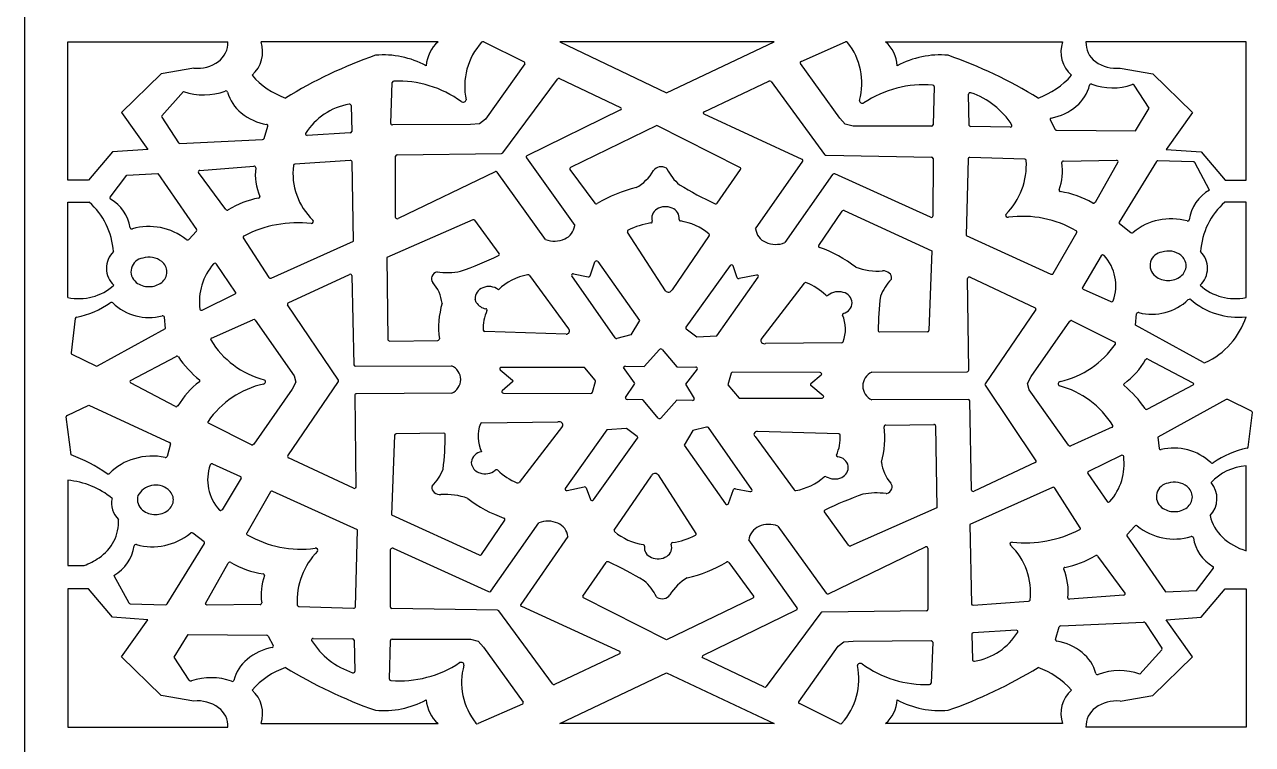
# Model space of a CAD drawing. Extents: x 0 to 1000, y 0 to 1000.
# Drawn here: x 0 to 286.7, y 509.8 to 677.8 of the extents above; entities that cross this region are included whole.
import ezdxf

# ---------------------------------------------------------------- set-up
doc = ezdxf.new("R2010")
doc.units = 0
doc.layers.add('WHITE', color=7, linetype='CONTINUOUS')

msp = doc.modelspace()

# ---------------------------------------------------------------- linework, layer by layer
at = {"layer": 'WHITE', "linetype": 'Continuous'}
for p, q in [((0, 1000), (0, 0)), ((10.1211, 641.424), (10.1211, 673.7211)), ((10.1211, 673.7211), (47.4949, 673.7211)), ((96.5472, 673.7211), (55.2218, 673.7211)), ((107.2497, 673.7211), (116.6621, 669.0519)), ((175.0745, 673.7211), (124.9941, 673.7211)), ((124.9941, 673.7211), (149.9393, 661.843)), ((149.9393, 661.843), (175.0745, 673.7211)), ((181.344, 669.1595), (191.6893, 673.7083)), ((201.0564, 673.7211), (242.382, 673.7211)), ((285.2334, 673.7211), (247.8596, 673.7211)), ((285.2334, 641.424), (285.2334, 673.7211)), ((116.7963, 668.6234), (107.6321, 655.6833)), ((190.3924, 655.9114), (181.1936, 668.7212)), ((31.8933, 666.2972), (22.6208, 657.2852)), ((39.5469, 667.619), (31.8933, 666.2972)), ((255.8076, 667.619), (263.4612, 666.2972)), ((263.4612, 666.2972), (272.7339, 657.2852)), ((85.5245, 654.6786), (85.8719, 664.2671)), ((111.6641, 647.8407), (124.4144, 665.0549)), ((124.9411, 665.1644), (139.1691, 658.3895)), ((158.663896, 657.400365), (173.8156, 664.5608)), ((174.3421, 664.4495), (186.8359, 647.4132)), ((212.4069, 663.3207), (212.1601, 654.3313)), ((262.6326, 658.239), (259.1261, 663.6025)), ((37.1418, 662.1487), (32.0503, 656.4776)), ((220.6124, 654.2517), (220.435, 661.5419)), ((22.6208, 657.2852), (28.8025, 648.6336)), ((76.2494, 658.8615), (76.411, 652.8206)), ((139.1734, 657.8453), (117.3138, 647.1295)), ((158.6665, 656.8507), (158.4693, 657.1242)), ((181.5592, 646.3158), (158.6665, 656.8507)), ((259.4008, 652.9455), (262.6326, 658.239)), ((272.7339, 657.2852), (266.5521, 648.6336)), ((32.0211, 656.1418), (35.9186, 650.1854)), ((55.9548, 651.1672), (56.8223, 654.0735)), ((104.1021, 654.4518), (85.9142, 654.3531)), ((106.2417, 654.6377), (104.1021, 654.4518)), ((107.6321, 655.6833), (106.2417, 654.6377)), ((147.6773, 654.1848), (127.4883, 644.405)), ((167.0656, 644.3923), (147.6773, 654.1848)), ((191.6594, 654.4916), (190.3924, 655.9114)), ((193.4637, 654.0313), (191.6594, 654.4916)), ((211.7726, 654.0222), (193.4637, 654.0313)), ((230.1929, 653.8474), (220.9946, 653.942)), ((239.5011, 655.529), (240.6875, 653.2851)), ((36.2826, 650.0187), (55.6008, 650.9264)), ((76.0518, 652.4982), (66.0236, 651.901)), ((241.0394, 653.0943), (259.4008, 652.9455)), ((20.5601, 648.0327), (14.9672, 641.424)), ((28.8025, 648.6336), (20.5601, 648.0327)), ((266.5521, 648.6336), (274.7944, 648.0327)), ((274.7944, 648.0327), (280.3875, 641.424)), ((76.0648, 646.042), (63.1329, 645.1694)), ((76.822, 627.2541), (76.484, 645.7316)), ((86.6583, 632.7626), (86.6387, 647.0566)), ((87.0199, 647.373), (111.3389, 647.6882)), ((117.1781, 646.6996), (128.4628, 630.8378)), ((170.7084, 630.0685), (181.7058, 645.8843)), ((187.1604, 647.2595), (211.7963, 646.8516)), ((212.1757, 646.5342), (212.1029, 633.0872)), ((220.3389, 646.4632), (219.8746, 628.519)), ((220.4609, 646.687), (220.3389, 646.4632)), ((233.557, 646.3498), (220.7419, 646.7725)), ((242.5901, 645.9113), (254.9495, 646.1006)), ((255.3089, 645.6526), (250.0211, 636.2452)), ((264.2929, 645.7987), (255.5967, 631.6864)), ((272.9189, 645.75), (264.6519, 645.9726)), ((276.7309, 639.1262), (273.2607, 645.5614)), ((19.9798, 637.4638), (23.9162, 642.6248)), ((23.9162, 642.6248), (31.1472, 642.9865)), ((31.1472, 642.9865), (40.1703, 629.9303)), ((47.0144, 634.6182), (40.634, 643.2619)), ((40.9295, 643.7399), (53.5527, 644.7049)), ((109.8644, 643.4088), (87.2429, 632.4907)), ((121.6743, 627.6136), (110.3956, 643.2967)), ((127.3105, 644.2103), (127.3539, 643.9701)), ((127.3539, 643.9701), (133.1455, 636.1027)), ((161.7737, 636.0872), (167.1996, 643.9683)), ((188.7069, 642.7903), (177.523, 626.8811)), ((211.5277, 632.8122), (189.2307, 642.9094)), ((14.9672, 641.424), (10.1211, 641.424)), ((280.3875, 641.424), (285.2334, 641.424)), ((10.1211, 614.067), (10.1211, 636.3572)), ((10.1211, 636.3572), (15.079, 636.3572)), ((185.4494, 626.2028), (190.8994, 634.2312)), ((191.4278, 634.3536), (211.8967, 624.9696)), ((250.0211, 636.2452), (249.769, 636.0715)), ((285.2334, 636.3572), (280.2757, 636.3572)), ((285.2334, 614.067), (285.2334, 636.3572)), ((104.6583, 632.1999), (84.5763, 623.3882)), ((110.8222, 624.3058), (105.1749, 632.0827)), ((255.6751, 631.3158), (258.3242, 629.2495)), ((40.1436, 629.5861), (38.3564, 627.6253)), ((51.066, 628.0123), (57.0251, 618.7404)), ((149.6464, 615.6417), (140.8012, 629.3517)), ((159.8812, 628.5389), (151.2138, 615.8733)), ((219.8746, 628.519), (239.6445, 619.5192)), ((240.1833, 619.6604), (245.7238, 629.2397)), ((57.5545, 618.6103), (76.822, 627.2541)), ((84.5763, 623.3882), (84.8562, 604.2246)), ((132.0567, 619.1186), (133.1754, 622.3727)), ((133.390022, 622.575706), (133.5, 622.6008)), ((133.8837, 622.4452), (143.585, 608.7297)), ((211.8967, 624.9696), (211.2029, 606.3653)), ((251.4191, 623.8302), (247.0385, 616.4415)), ((251.7357, 624.0076), (251.4191, 623.8302)), ((49.2935, 615.3345), (44.7945, 621.8851)), ((61.561, 612.8033), (75.8619, 619.4753)), ((128.1981, 619.5827), (131.5907, 618.8972)), ((164.7449, 621.5124), (154.449, 607.123)), ((166.4203, 618.6993), (165.4514, 621.4406)), ((57.2562, 618.5847), (57.5545, 618.6103)), ((76.4413, 619.2061), (76.8786, 598.3931)), ((117.8832, 619.1936), (126.9849, 606.7329)), ((137.8848, 604.6451), (127.7686, 619.1191)), ((161.6319, 605.1355), (171.3308, 618.852)), ((170.8994, 619.3165), (166.8883, 618.4805)), ((171.3039, 619.2011), (171.222289, 619.266283)), ((171.9949, 604.3058), (182.1158, 617.4144)), ((220.4902, 597.08), (220.2193, 618.533)), ((220.7998, 618.8102), (235.9726, 611.6771)), ((41.511, 611.1388), (49.1559, 614.9093)), ((105.493153, 612.922722), (105.2251, 613.7049)), ((247.2009, 616.0265), (253.6898, 613.12)), ((271.7517, 613.5688), (272.0196, 613.6878)), ((73.2993, 594.7544), (61.4138, 612.3761)), ((236.1179, 611.2495), (224.2926, 593.8979)), ((11.8382, 609.1901), (10.8592, 601.1311)), ((32.9308, 606.8758), (32.6432, 609.5041)), ((43.6382, 604.5734), (53.2976, 608.8936)), ((53.8194, 608.7743), (62.9641, 595.825)), ((143.585, 608.7297), (141.5648, 605.3275)), ((235.0859, 595.6326), (244.0751, 608.5411)), ((244.0751, 608.5411), (244.3156, 608.6913)), ((244.6152, 608.654), (254.613, 603.614)), ((259.4038, 607.6344), (259.6914, 610.2627)), ((17.0245, 598.1152), (32.9308, 606.8758)), ((126.4469, 605.5089), (107.4811, 606.1103)), ((141.5648, 605.3275), (138.3373, 604.5)), ((154.5214, 606.7308), (157.0128, 604.8625)), ((157.0128, 604.8625), (161.6319, 605.1355)), ((199.7471, 605.9543), (199.4711, 606.045)), ((210.8203, 606.0588), (199.7471, 605.9543)), ((275.3101, 598.8738), (259.4038, 607.6344)), ((85.2501, 603.9121), (96.4917, 604.073)), ((190.7934, 603.5183), (173.0243, 603.3136)), ((11.0456, 600.8286), (16.6087, 598.1062)), ((24.7572, 594.7248), (35.3699, 600.3318)), ((144.6988, 597.9593), (148.2843, 601.9432)), ((148.9163, 601.9345), (152.3329, 597.8526)), ((261.7615, 599.5731), (262.0053, 599.7458)), ((262.3247, 599.7078), (272.8339, 594.1522)), ((77.2669, 598.0822), (99.734753, 598.129899)), ((111.0714, 597.2292), (113.9639, 594.8112)), ((130.5432, 597.7675), (111.3485, 597.7662)), ((133.2536, 594.751), (130.8639, 597.6286)), ((142.4457, 594.1781), (139.866803, 597.704704)), ((140.2976, 598.0638), (144.6988, 597.9593)), ((152.3329, 597.8526), (156.7357, 597.8344)), ((157.0594, 597.3469), (154.3067, 593.8592)), ((185.7716, 596.5664), (165.3595, 596.6511)), ((197.8296, 596.6279), (220.1058, 596.7606)), ((35.2665, 588.6383), (24.7572, 594.1937)), ((61.4734, 577.0965), (73.2986, 594.448)), ((63.3779, 594.3192), (62.5053, 592.7134)), ((62.9641, 595.825), (63.3779, 594.3192)), ((113.9658, 594.371), (111.5423, 592.3152)), ((132.6116, 591.9424), (133.3111, 594.5048)), ((140.3684, 590.7389), (142.4532, 593.8648)), ((154.3067, 593.8592), (156.3584, 590.5156)), ((164.9794, 596.4036), (164.2436, 593.708)), ((164.2436, 593.708), (166.8425, 590.5786)), ((183.6252, 593.975), (186.0488, 596.0309)), ((224.2918, 593.5916), (236.1772, 575.97)), ((234.2131, 594.0268), (235.0859, 595.6326)), ((234.627, 592.5212), (234.2131, 594.0268)), ((272.8339, 593.6214), (262.2211, 588.0142)), ((272.8339, 594.1522), (273.0108, 593.8868)), ((62.5053, 592.7134), (53.5162, 579.8049)), ((77.1009, 591.266), (77.372, 569.813)), ((99.7615, 591.7181), (77.4854, 591.5854)), ((111.8194, 591.7797), (132.2315, 591.6951)), ((186.5196, 591.1168), (183.6272, 593.5348)), ((243.7719, 579.5719), (234.627, 592.5212)), ((9.9294, 586.56), (15.0347, 588.9351)), ((15.0347, 588.9351), (33.8837, 580.2305)), ((35.8297, 588.7729), (35.5859, 588.6002)), ((144.2067, 590.1881), (140.6972, 590.2716)), ((147.9493, 585.9479), (144.5152, 590.0504)), ((152.3017, 590.0731), (148.5813, 585.9391)), ((156.0102, 590.0577), (152.3017, 590.0731)), ((166.8425, 590.5786), (186.2425, 590.5798)), ((220.3242, 590.2637), (197.8558, 590.2163)), ((221.1497, 569.1399), (220.7126, 589.9529)), ((280.5665, 590.2308), (264.6604, 581.4702)), ((286.5455, 587.5173), (280.9823, 590.2399)), ((10.8821, 577.3692), (9.7358, 586.2521)), ((106.7976, 584.8277), (124.5668, 585.0325)), ((285.7528, 579.1558), (286.7318, 587.2149)), ((52.9758, 579.6921), (42.978, 584.732)), ((97.8439, 582.3917), (86.7707, 582.2872)), ((98.1202, 582.3009), (97.8439, 582.3917)), ((125.5962, 584.0402), (115.4753, 570.9316)), ((135.9591, 583.2106), (126.2604, 569.494)), ((140.5782, 583.4836), (135.9591, 583.2106)), ((143.0698, 581.6154), (140.5782, 583.4836)), ((156.0262, 583.0186), (154.0063, 579.6164)), ((159.2537, 583.846), (156.0262, 583.0186)), ((169.8224, 569.227), (159.7062, 583.7009)), ((190.1101, 582.2357), (171.1441, 582.8372)), ((201.0996, 584.273), (212.3409, 584.4341)), ((212.7351, 584.1216), (213.0148, 564.9578)), ((253.9528, 583.7726), (244.2934, 579.4524)), ((34.0711, 579.887), (33.2906, 577.0024)), ((53.5162, 579.8049), (53.2754, 579.6547)), ((86.3881, 581.9807), (85.6945, 563.3764)), ((132.8464, 566.8336), (143.1423, 581.223)), ((154.0063, 579.6164), (163.7073, 565.9007)), ((170.6061, 581.6132), (179.7079, 569.1524)), ((264.6604, 581.4702), (264.9478, 578.8419)), ((76.7913, 569.5358), (61.6185, 576.6689)), ((256.08, 577.2072), (248.4354, 573.4367)), ((265.1151, 578.6089), (265.4416, 578.5663)), ((43.3431, 575.0378), (43.567, 575.241)), ((43.9012, 575.226), (50.3902, 572.3195)), ((104.443033, 574.904791), (104.3529, 575.7137)), ((236.03, 575.5428), (221.7294, 568.8708)), ((285.2334, 554.9849), (285.2334, 574.7683)), ((10.1211, 571.4162), (10.1211, 551.5365)), ((50.5525, 571.9045), (46.1719, 564.5158)), ((137.7101, 559.8072), (146.3775, 572.4727)), ((147.9448, 572.7043), (156.7898, 558.9943)), ((248.2978, 573.0115), (252.7965, 566.4611)), ((57.4077, 568.6857), (51.8674, 559.1063)), ((77.7166, 559.827), (57.9466, 568.8268)), ((77.372, 569.813), (77.1801, 569.5369)), ((126.6916, 569.0295), (130.7028, 569.8655)), ((131.1707, 569.6468), (132.1398, 566.9054)), ((164.4156, 565.9735), (165.5345, 569.2275)), ((166.0005, 569.4488), (169.393, 568.7633)), ((240.0365, 569.7358), (220.7692, 561.092)), ((246.5251, 560.3337), (240.566, 569.6056)), ((213.0148, 564.9578), (192.9328, 556.1461)), ((253.1166, 566.2997), (253.4533, 566.4362)), ((46.1719, 564.5158), (45.8553, 564.3385)), ((85.6945, 563.3764), (106.1633, 553.9924)), ((106.6916, 554.1149), (112.1416, 562.1433)), ((112.1696, 562.3982), (111.9574, 562.5866)), ((192.4164, 556.2633), (186.7688, 564.0402)), ((77.2521, 541.8828), (77.7166, 559.827)), ((108.8842, 545.5557), (120.068, 561.4649)), ((175.9167, 560.7326), (187.1954, 545.0493)), ((220.7692, 561.092), (221.1072, 542.6144)), ((259.2346, 560.7208), (257.4474, 558.7599)), ((33.2981, 542.5474), (41.9945, 556.6596)), ((41.9159, 557.0302), (39.2668, 559.0965)), ((126.8826, 558.2776), (115.8853, 542.4617)), ((180.4129, 541.6465), (169.1284, 557.5082)), ((257.4207, 558.4158), (266.4438, 545.3595)), ((85.41531, 541.81369), (85.4881, 555.2588)), ((86.0633, 555.5338), (108.3605, 545.4366)), ((187.7266, 544.9372), (210.3483, 555.8553)), ((210.9327, 555.5834), (210.9523, 541.2894)), ((250.5766, 553.7278), (256.9573, 545.0843)), ((10.1211, 551.5365), (13.8838, 551.5365)), ((42.2821, 542.6935), (47.5699, 552.1008)), ((130.3915, 544.3777), (135.8173, 552.2588)), ((164.4455, 552.2433), (170.2371, 544.3759)), ((273.6748, 545.7214), (277.6112, 550.8822)), ((20.8601, 549.22), (24.3305, 542.7846)), ((14.9672, 546.0645), (10.1211, 546.0645)), ((10.1211, 546.0645), (10.1211, 513.7674)), ((20.5601, 539.4556), (14.9672, 546.0645)), ((256.9573, 545.0843), (256.9711, 544.7785)), ((266.4438, 545.3595), (273.6748, 545.7214)), ((274.7944, 539.4556), (280.3875, 546.0645)), ((280.3875, 546.0645), (285.2334, 546.0645)), ((285.2334, 546.0645), (285.2334, 513.7674)), ((24.6721, 542.596), (32.9394, 542.3735)), ((42.6415, 542.2455), (42.3101, 542.3883)), ((55.0011, 542.4347), (42.6415, 542.2455)), ((64.0341, 541.9962), (76.8492, 541.5735)), ((115.8489, 542.2212), (116.032, 542.0302)), ((116.032, 542.0302), (138.9247, 531.4953)), ((149.9137, 534.1612), (130.5254, 543.9538)), ((170.1027, 543.941), (149.9137, 534.1612)), ((221.5264, 542.3041), (234.4584, 543.1766)), ((256.6616, 544.6061), (244.0383, 543.641)), ((28.8025, 538.8549), (20.5601, 539.4556)), ((110.4308, 541.0866), (85.795, 541.4944)), ((123.2489, 523.8966), (110.7552, 540.9329)), ((158.4176, 530.5007), (180.2775, 541.2165)), ((185.927, 540.5053), (173.1766, 523.2911)), ((210.5712, 540.973), (186.2524, 540.6578)), ((266.5521, 538.8549), (274.7944, 539.4556)), ((22.6208, 530.2033), (28.8025, 538.8549)), ((231.5676, 536.445), (221.5392, 535.8478)), ((231.9139, 536.3099), (231.5676, 536.445)), ((240.7687, 534.2727), (241.6362, 537.1788)), ((241.9902, 537.4195), (261.3086, 538.3273)), ((261.6724, 538.1605), (265.57, 532.2044)), ((272.7339, 530.2033), (266.5521, 538.8549)), ((34.9586, 530.107), (38.1902, 535.4006)), ((38.1902, 535.4006), (56.5518, 535.2518)), ((56.9035, 535.0609), (58.0899, 532.8169)), ((67.3983, 534.4986), (76.5964, 534.404)), ((76.9789, 534.0943), (77.156, 526.8041)), ((85.1841, 525.0252), (85.4311, 534.0147)), ((85.8185, 534.3239), (104.1275, 534.3148)), ((104.1275, 534.3148), (105.9317, 533.8545)), ((105.9317, 533.8545), (107.1986, 532.4346)), ((189.9589, 532.6627), (191.3494, 533.7083)), ((191.3494, 533.7083), (193.4891, 533.8942)), ((193.4891, 533.8942), (211.6768, 533.9929)), ((211.6768, 533.9929), (211.9565, 533.8978)), ((212.0668, 533.6674), (211.7194, 524.0788)), ((221.1803, 535.5256), (221.3416, 529.4845)), ((107.1986, 532.4346), (116.3976, 519.6248)), ((138.9285, 530.9462), (123.7754, 523.7852)), ((180.7947, 519.7227), (189.9589, 532.6627)), ((265.5407, 531.8684), (260.4495, 526.1973)), ((31.8933, 521.1914), (22.6208, 530.2033)), ((38.4649, 524.7435), (34.9586, 530.107)), ((158.4219, 529.9565), (158.2296, 530.2278)), ((172.6499, 523.1816), (158.4219, 529.9565)), ((263.4612, 521.1914), (272.7339, 530.2033)), ((124.9941, 514.6249), (149.9393, 526.503)), ((149.9393, 526.503), (175.0745, 514.6249)), ((39.5469, 519.8695), (31.8933, 521.1914)), ((116.247, 519.1865), (105.902, 514.6378)), ((190.3413, 514.6249), (180.9289, 519.2941)), ((255.8076, 519.8695), (263.4612, 521.1914)), ((10.1211, 513.7674), (47.4949, 513.7674)), ((55.2216, 514.6249), (96.5472, 514.6249)), ((175.0745, 514.6249), (124.9941, 514.6249)), ((242.382, 514.6249), (201.0564, 514.6249)), ((285.2334, 513.7674), (247.8596, 513.7674))]:
    msp.add_line(p, q, dxfattribs=at)
for centre, radius, start, end in [((42.03126, 673.547269), 5.466404, 306.398334, 1.822305), ((48.321606, 671.397538), 7.280908, 311.251654, 18.610368), ((101.762525, 667.686932), 7.975638, 130.83682, 176.507432), ((118.163985, 663.341212), 15.382082, 138.008187, 191.802424), ((107.051059, 673.323875), 0.444124, 63.431598, 136.033991), ((191.870493, 673.307447), 0.439903, 41.216302, 114.323835), ((180.289934, 664.089733), 15.240632, 344.742255, 38.596382), ((195.841075, 667.686932), 7.975638, 3.492568, 49.16318), ((249.281619, 671.39726), 7.280451, 161.386111, 228.749126), ((253.142334, 673.4596), 5.289202, 177.166122, 234.617294), ((40.452537, 675.723324), 8.154768, 263.623803, 306.254097), ((118.213985, 567.239288), 109.548758, 109.328954, 121.531176), ((83.735069, 649.280328), 21.407068, 61.949603, 94.771722), ((116.56077, 668.7849), 0.285581, 325.561963, 69.217639), ((181.404456, 668.880337), 0.264168, 160.986644, 217.042594), ((181.470433, 668.846218), 0.337833, 111.977752, 159.160934), ((213.868617, 649.279985), 21.407411, 85.228316, 118.050168), ((179.387267, 567.234142), 109.554425, 58.46914, 70.670729), ((254.847532, 675.51869), 7.957816, 233.191795, 276.929308), ((67.407991, 678.527021), 19.050573, 221.420255, 250.10171), ((230.195766, 678.526669), 19.050223, 289.898491, 318.580227), ((86.225232, 664.217599), 0.356782, 86.727297, 172.024963), ((87.222641, 639.520468), 25.072376, 53.938436, 92.233314), ((124.748615, 664.768788), 0.439954, 64.054683, 139.434106), ((174.007013, 664.165327), 0.43936, 40.29982, 115.827451), ((210.023867, 638.357271), 25.366756, 85.410771, 123.597066), ((212.060321, 663.295255), 0.347512, 4.198923, 91.124716), ((239.655317, 665.90704), 9.328715, 309.64354, 345.827636), ((249.031085, 663.522939), 0.345779, 111.884517, 163.17925), ((249.080377, 663.413786), 0.465466, 69.970658, 112.506795), ((254.088894, 677.229942), 14.2305, 250.077205, 288.629974), ((258.783816, 663.340764), 0.430887, 37.404287, 110.218688), ((41.860936, 675.559316), 14.216711, 250.613255, 290.582489), ((47.022912, 661.816027), 0.464025, 68.04505, 110.698737), ((47.082431, 661.932593), 0.333862, 16.586805, 70.03986), ((56.480724, 664.486209), 9.405278, 195.151692, 231.308347), ((102.427866, 660.457292), 0.803929, 236.281943, 289.90701), ((102.516607, 660.266737), 0.594835, 288.119463, 353.073275), ((195.495882, 659.98116), 0.512017, 168.983777, 242.669045), ((195.66305, 660.219119), 0.801126, 239.860564, 293.86715), ((220.751316, 661.529248), 0.316569, 117.243377, 177.709478), ((220.822822, 661.402619), 0.461918, 70.633313, 117.938827), ((215.439131, 644.963123), 17.760403, 31.71399, 71.83506), ((58.73128, 667.194067), 12.925865, 231.025336, 260.197863), ((78.197271, 644.622149), 14.740831, 99.474511, 148.389673), ((75.863642, 658.722218), 0.449377, 58.506092, 101.923237), ((75.94788, 658.843519), 0.302056, 3.41268, 60.111132), ((139.061925, 658.109728), 0.299597, 1.639475, 69.039205), ((139.052296, 658.12993), 0.309323, 293.048677, 357.845253), ((158.779817, 657.112041), 0.310755, 111.902642, 177.757573), ((237.383343, 668.558752), 12.82028, 280.705272, 309.901271), ((32.244441, 656.291549), 0.268897, 136.218882, 213.841637), ((56.474619, 654.078722), 0.382313, 38.190827, 81.564868), ((56.565027, 654.148649), 0.268024, 343.717085, 38.39154), ((85.812008, 654.674308), 0.28754, 179.144798, 231.878341), ((85.901849, 654.775984), 0.423064, 230.806969, 271.672958), ((211.804137, 654.380106), 0.359293, 264.964326, 352.192821), ((220.966858, 654.29845), 0.357528, 187.513417, 274.450278), ((230.207704, 654.262786), 0.415649, 267.958927, 319.52846), ((230.314179, 654.163339), 0.270182, 320.916005, 30.237966), ((239.735707, 655.65432), 0.26598, 148.017357, 208.109873), ((239.828914, 655.585335), 0.381688, 99.67014, 146.644447), ((55.604524, 651.301533), 0.375152, 269.431269, 339.017842), ((65.876397, 652.2155), 0.268148, 150.289141, 221.992391), ((65.982743, 652.308107), 0.409152, 221.667496, 275.730984), ((76.062825, 652.847217), 0.349191, 268.190771, 355.628362), ((241.026866, 653.491094), 0.396992, 211.257664, 271.809283), ((36.25034, 650.429017), 0.411583, 216.292098, 274.495465), ((63.13123, 644.808652), 0.360752, 89.734748, 167.016841), ((76.10234, 645.609326), 0.4343, 54.116511, 94.958727), ((76.189028, 645.718291), 0.295273, 2.583377, 55.351944), ((86.992287, 647.018433), 0.355641, 85.546908, 173.83915), ((111.344416, 648.099425), 0.411262, 269.231497, 321.016227), ((117.413844, 646.861554), 0.286014, 110.474243, 214.488653), ((181.43787, 646.016544), 0.322917, 19.587464, 67.930464), ((181.490445, 646.039794), 0.265624, 324.169357, 18.664279), ((187.155596, 647.668758), 0.409286, 218.638127, 270.672557), ((211.822707, 646.497709), 0.354875, 5.901995, 94.267374), ((220.722472, 646.331841), 0.441087, 87.475546, 126.371366), ((217.324143, 645.154686), 16.628153, 315.379779, 3.091314), ((233.574243, 645.991287), 0.358927, 9.641264, 92.753496), ((229.360807, 643.626146), 12.996335, 340.027501, 8.560567), ((242.498733, 645.589861), 0.287861, 132.380489, 185.811596), ((242.589686, 645.483661), 0.42764, 89.944539, 131.791089), ((254.973215, 645.699871), 0.40143, 39.961763, 93.386733), ((255.077189, 645.78517), 0.266954, 330.224562, 40.262495), ((264.627359, 645.565752), 0.407587, 86.548097, 145.143101), ((272.923374, 645.354086), 0.395939, 31.574088, 90.647431), ((40.845006, 643.424761), 0.266547, 147.621349, 217.662014), ((40.947034, 643.344219), 0.396069, 92.537267, 145.685012), ((53.595595, 644.278024), 0.429025, 51.460716, 95.738204), ((53.690759, 644.386502), 0.284967, 354.683988, 52.837723), ((67.175422, 642.834564), 13.288777, 173.407979, 202.860141), ((77.804337, 643.055356), 15.136199, 173.03926, 226.313596), ((110.062251, 642.98609), 0.466721, 78.111377, 115.082099), ((110.086619, 643.060658), 0.388826, 37.37758, 79.361605), ((127.623615, 644.102897), 0.331023, 114.12807, 161.067287), ((137.369449, 649.345418), 11.078753, 299.547619, 329.20047), ((148.586418, 642.513369), 2.058274, 100.217808, 145.718878), ((148.684862, 642.209829), 2.374853, 59.463342, 101.256172), ((149.720841, 643.967421), 0.334662, 27.085682, 59.339942), ((160.925576, 649.555909), 12.186428, 206.492388, 228.836833), ((166.961731, 644.126299), 0.285561, 326.406785, 68.670219), ((189.045191, 642.513883), 0.436861, 64.872091, 140.747787), ((150.145588, 608.540579), 32.013316, 103.204448, 120.895056), ((200.202726, 719.662248), 92.317759, 239.180001, 245.038716), ((20.202519, 637.293961), 0.280087, 142.671886, 242.686928), ((15.406974, 628.93141), 9.360187, 8.714619, 60.092319), ((58.728305, 616.200634), 21.452681, 100.946243, 121.31165), ((54.589243, 637.644384), 0.38696, 279.738744, 324.176561), ((54.681553, 637.570346), 0.268847, 325.456122, 22.239658), ((241.826609, 639.097437), 0.266603, 160.370245, 217.782033), ((241.918998, 639.167049), 0.382274, 217.544521, 262.907864), ((238.429786, 616.939799), 22.117374, 60.132347, 81.046961), ((281.26254, 630.923928), 9.370861, 118.920033, 172.140746), ((3.839288, 623.698805), 16.928263, 3.687705, 48.397309), ((47.325664, 634.863632), 0.396386, 218.255783, 262.321363), ((47.345242, 634.927511), 0.462436, 260.974789, 300.435863), ((133.456338, 636.347228), 0.395493, 218.191175, 262.088303), ((133.476588, 636.411006), 0.461589, 260.688235, 300.059881), ((148.902531, 632.604267), 2.435434, 121.415064, 197.670975), ((149.659519, 631.452038), 3.813601, 65.734122, 122.097811), ((150.336994, 632.574631), 2.516623, 353.613605, 69.294082), ((161.436571, 636.390763), 0.464878, 245.542139, 282.779313), ((161.45603, 636.32593), 0.397374, 282.110737, 323.074995), ((191.217453, 633.995125), 0.396092, 102.384919, 143.415374), ((191.238041, 633.929959), 0.464198, 65.871281, 103.141852), ((249.669585, 636.521697), 0.461043, 240.734445, 282.452535), ((291.515412, 623.698805), 16.928263, 131.602691, 176.312971), ((63.833397, 604.144921), 27.370602, 83.520724, 117.495655), ((66.924969, 631.933806), 0.593113, 269.713198, 327.771461), ((67.076762, 631.814943), 0.401796, 330.567315, 47.230917), ((86.970137, 632.77795), 0.312214, 182.818151, 248.18214), ((87.045704, 632.907478), 0.461075, 245.445445, 295.320845), ((104.839381, 631.800928), 0.438142, 40.02379, 114.411784), ((124.506938, 631.379662), 3.992801, 294.02268, 352.200334), ((148.767862, 614.35841), 17.283581, 98.273768, 116.938553), ((146.232049, 631.854993), 0.395894, 277.058839, 321.621321), ((146.32775, 631.773403), 0.270254, 322.584592, 19.809381), ((153.166256, 632.27137), 0.329084, 175.934708, 266.226896), ((151.054668, 618.466713), 13.63738, 49.978096, 81.184669), ((211.71559, 633.23612), 0.463692, 246.096139, 294.978965), ((211.77931, 633.112264), 0.324559, 294.015443, 355.570924), ((229.4945, 633.253541), 0.401417, 146.516719, 222.995244), ((229.657703, 633.400584), 0.62107, 222.649721, 279.648871), ((233.086675, 608.161267), 24.850464, 59.755584, 97.688964), ((255.831012, 631.542376), 0.275037, 148.422259, 235.467234), ((267.725797, 618.555302), 13.891668, 74.353496, 129.569035), ((271.593286, 632.378179), 0.462072, 254.833966, 297.549383), ((271.658473, 632.258197), 0.325553, 297.144042, 350.64886), ((24.969774, 630.39939), 0.314638, 189.104981, 244.79855), ((25.044407, 630.521389), 0.45707, 242.844911, 286.079251), ((29.069831, 616.690512), 13.947695, 51.429501, 106.232293), ((39.950778, 629.774193), 0.269369, 315.711335, 35.417428), ((51.308044, 628.161938), 0.284565, 112.990388, 211.725452), ((141.044167, 629.501643), 0.28551, 111.873074, 211.680118), ((159.656909, 628.694674), 0.273078, 325.219353, 52.115237), ((174.520795, 630.529057), 3.840113, 186.888252, 247.7058), ((245.476953, 629.37682), 0.282374, 330.948458, 63.352075), ((258.58758, 629.601087), 0.439297, 233.162442, 272.155153), ((258.595732, 629.600724), 0.438703, 271.092988, 309.825497), ((38.041679, 627.934884), 0.437382, 230.911383, 273.673195), ((38.051485, 627.926868), 0.428855, 272.434311, 315.316251), ((123.764977, 632.852686), 5.640829, 248.245347, 294.815286), ((175.402889, 632.068347), 5.603785, 245.330922, 292.230617), ((185.666281, 626.050044), 0.265277, 144.841875, 202.670133), ((185.730638, 626.082338), 0.337145, 203.518919, 253.307877), ((175.668049, 597.276343), 30.176161, 52.310768, 70.715901), ((24.575557, 620.907888), 5.460884, 134.728055, 226.91468), ((27.983729, 620.107437), 3.144365, 96.73646, 232.559735), ((29.111462, 618.763464), 4.710681, 51.847764, 108.523796), ((30.110294, 619.971356), 3.144043, 1.240103, 52.5635), ((69.031257, 711.352933), 96.891527, 289.787499, 295.460871), ((110.550577, 624.175633), 0.332182, 293.757181, 340.600846), ((110.61287, 624.145639), 0.263573, 342.253354, 37.419941), ((133.496876, 622.247784), 0.344893, 108.048339, 158.76531), ((133.555115, 622.185819), 0.418625, 38.287118, 97.565299), ((251.773808, 623.583989), 0.425322, 43.210793, 95.140535), ((244.365345, 616.789375), 10.477761, 340.594958, 42.553075), ((265.975057, 621.557079), 3.144094, 96.763193, 232.563341), ((267.103131, 620.213373), 4.710572, 51.846822, 108.546891), ((268.101769, 621.420992), 3.144267, 1.239353, 52.562326), ((270.779201, 620.907836), 5.460738, 313.084479, 45.271287), ((30.110046, 620.107517), 3.144292, 307.436125, 358.758668), ((54.146815, 613.101083), 13.333262, 138.649979, 187.446445), ((44.453837, 621.61351), 0.433279, 87.279724, 136.856075), ((44.471315, 621.641758), 0.404554, 36.977907, 89.563116), ((76.054079, 619.055268), 0.461908, 65.503912, 114.585683), ((76.129065, 619.185172), 0.312936, 3.834598, 68.136673), ((96.783427, 618.230435), 1.851017, 104.399913, 155.61015), ((98.556356, 638.153506), 18.267233, 262.977751, 280.330676), ((117.552969, 618.921525), 0.427875, 39.484792, 102.412144), ((127.992371, 619.276173), 0.273396, 135.851227, 215.066466), ((128.10382, 619.155394), 0.437584, 77.55771, 134.667957), ((165.078699, 621.236365), 0.433147, 83.584181, 140.410967), ((165.107565, 621.293221), 0.374089, 23.201565, 87.00671), ((199.302314, 635.321226), 15.084525, 249.894861, 273.981125), ((200.517096, 618.074042), 2.205427, 49.93951, 94.355639), ((201.019099, 618.622374), 1.463001, 352.811381, 51.165865), ((239.833435, 619.943642), 0.464594, 246.004348, 284.721718), ((239.858699, 619.868601), 0.385634, 283.924607, 327.323586), ((268.101993, 621.557133), 3.144046, 307.433898, 358.758276), ((12.661425, 626.101616), 12.299806, 258.080703, 311.710425), ((28.982035, 621.314435), 4.709979, 231.843606, 270.786654), ((29.111313, 621.315022), 4.710565, 269.214073, 308.153913), ((57.337223, 618.954316), 0.378393, 214.425143, 257.635854), ((96.376135, 618.474612), 1.380308, 157.860424, 220.815913), ((88.412147, 611.546786), 9.175264, 7.37532, 41.050485), ((108.405743, 612.866402), 3.773178, 53.413348, 111.993211), ((119.825948, 606.216069), 13.334721, 100.215597, 133.454004), ((131.691125, 619.286942), 0.402473, 255.550895, 335.274572), ((166.78578, 618.871129), 0.403858, 205.180314, 284.705499), ((170.994838, 618.86698), 0.459539, 60.33328, 101.986556), ((171.112904, 619.010796), 0.26962, 323.916462, 44.89601), ((182.445612, 617.123745), 0.439609, 66.016723, 138.611042), ((176.770952, 603.72082), 14.994269, 46.490128, 67.022332), ((210.729166, 610.131551), 11.659975, 135.655736, 158.669797), ((202.184019, 618.48554), 0.290288, 315.340648, 350.834237), ((220.542524, 618.513336), 0.323822, 113.983317, 176.518575), ((220.606433, 618.388438), 0.463977, 65.369814, 114.924841), ((266.973736, 622.764611), 4.710355, 231.846417, 270.786587), ((267.10303, 622.765002), 4.710746, 269.213897, 308.151928), ((282.693169, 626.101683), 12.299852, 228.289803, 281.918803), ((49.054705, 615.176912), 0.286106, 290.713568, 33.421982), ((107.903971, 613.84215), 2.682385, 109.860078, 182.932936), ((150.359684, 616.289412), 0.963485, 222.241651, 279.73495), ((150.417851, 616.19002), 0.856649, 277.02359, 338.301638), ((187.381825, 614.910725), 0.426726, 227.621349, 269.902699), ((187.391913, 614.926054), 0.442187, 268.598717, 309.570773), ((190.049887, 611.64152), 3.783119, 72.507822, 128.912211), ((190.662505, 612.718806), 2.58467, 2.507817, 78.291933), ((258.183264, 606.615946), 58.828987, 172.423265, 180.337906), ((247.292474, 616.301611), 0.289951, 151.154017, 251.58931), ((272.058211, 613.243308), 0.446166, 55.612423, 94.964513), ((283.362906, 626.309479), 16.834518, 228.962701, 276.379342), ((7.917089, 630.179087), 21.137431, 281.48917, 304.946007), ((20.278662, 612.477641), 0.453118, 85.400246, 124.088823), ((20.290022, 612.511272), 0.418773, 45.565912, 86.580487), ((29.1125, 621.77589), 12.374601, 226.428554, 284.207733), ((41.24714, 611.434549), 0.326966, 190.832385, 250.890536), ((41.310447, 611.556564), 0.463409, 248.432591, 295.6439), ((61.655858, 612.531655), 0.287731, 109.249049, 212.726194), ((116.15097, 607.108381), 19.467197, 163.232031, 187.922942), ((108.180905, 614.57084), 3.152825, 211.516449, 261.287011), ((117.401002, 606.866352), 10.302025, 156.103227, 182.514941), ((107.650604, 611.085013), 0.373127, 34.825862, 81.881012), ((107.740407, 611.146517), 0.264285, 336.136981, 34.998846), ((190.575957, 612.959498), 2.671792, 284.745561, 357.262655), ((235.877035, 611.40614), 0.287319, 326.963211, 70.572676), ((253.876526, 613.54779), 0.466766, 246.419272, 288.444), ((253.913733, 613.451346), 0.363536, 287.690116, 336.811351), ((263.222277, 622.534858), 12.375025, 255.793351, 313.570362), ((12.175886, 609.124685), 0.343964, 98.120441, 169.036679), ((32.257872, 609.336877), 0.45594, 61.403868, 103.724311), ((32.334915, 609.459546), 0.311488, 8.223504, 63.046924), ((53.481402, 608.496734), 0.437362, 39.39304, 114.850398), ((191.322316, 610.080817), 0.302248, 102.674403, 198.862613), ((183.151435, 606.706926), 8.538408, 339.693937, 22.562964), ((244.411208, 608.237374), 0.463886, 63.912368, 101.894092), ((260.01026, 610.210321), 0.323133, 118.011613, 170.671375), ((260.077733, 610.089385), 0.4616, 76.537208, 118.355597), ((268.285831, 615.042122), 17.80628, 294.697912, 342.133663), ((107.462617, 606.46752), 0.357698, 188.556527, 272.961967), ((126.436547, 606.373747), 0.864909, 270.685844, 332.740492), ((126.64426, 606.223618), 0.612702, 336.326101, 56.222853), ((154.672398, 606.961457), 0.275687, 144.128657, 236.789422), ((199.645973, 606.277335), 0.290792, 181.642522, 233.032176), ((210.847841, 606.416469), 0.358727, 265.596894, 351.799384), ((43.730213, 604.297935), 0.290426, 108.470859, 207.796558), ((61.304858, 615.087196), 20.91204, 211.494167, 255.064879), ((85.147343, 604.235079), 0.291332, 182.061359, 233.364738), ((85.235337, 604.339776), 0.427931, 232.275306, 271.976985), ((96.491871, 604.501339), 0.428339, 269.977086, 311.554057), ((96.583645, 604.394566), 0.28757, 311.982074, 6.07503), ((138.220241, 604.913066), 0.429332, 218.619496, 285.822258), ((172.516464, 603.991279), 0.609059, 148.908553, 228.488778), ((172.768558, 604.247087), 0.967885, 227.350123, 285.321058), ((190.80875, 603.902846), 0.384852, 267.714183, 335.589918), ((237.032062, 615.501236), 21.572784, 282.788617, 325.223106), ((254.508792, 603.347708), 0.285956, 328.077034, 68.628102), ((11.161897, 601.108942), 0.303507, 175.81324, 247.469374), ((35.580969, 599.918215), 0.464331, 78.240663, 117.037007), ((35.606807, 599.993136), 0.385847, 35.609908, 79.72972), ((56.402453, 614.038805), 24.708916, 214.01106, 230.968581), ((148.593018, 601.638351), 0.433867, 88.668511, 135.361286), ((148.607027, 601.655791), 0.416328, 42.024372, 90.540413), ((246.15802, 608.432938), 17.943392, 306.22577, 330.411586), ((262.113773, 599.296222), 0.462479, 62.865595, 103.564878), ((16.807666, 598.523462), 0.462271, 244.506471, 297.973479), ((77.234762, 598.439995), 0.359236, 187.500894, 275.132719), ((98.273143, 594.848865), 3.591864, 1.287955, 65.988351), ((111.232422, 597.447593), 0.271337, 152.519686, 233.598606), ((111.332546, 597.369807), 0.396714, 87.695159, 149.223801), ((130.552635, 597.349608), 0.417999, 41.87036, 91.293314), ((140.275908, 597.651867), 0.412504, 86.985671, 172.640821), ((156.754815, 597.444326), 0.390542, 35.083916, 92.805453), ((156.853485, 597.517795), 0.267593, 320.309777, 34.354309), ((165.335399, 596.272492), 0.379374, 86.357721, 159.782158), ((185.795787, 596.188166), 0.379006, 29.240181, 93.658867), ((199.435576, 593.282406), 3.710996, 115.642941, 177.930748), ((220.108913, 597.194261), 0.433672, 269.588727, 308.570913), ((220.192079, 597.087316), 0.298211, 308.889092, 358.594135), ((275.527026, 599.281687), 0.461983, 241.994614, 295.49789), ((24.887494, 594.446308), 0.307464, 115.072767, 177.596895), ((24.8763, 594.464739), 0.296052, 181.071965, 246.278285), ((51.4297, 579.915973), 17.938929, 126.222037, 150.41418), ((40.660045, 594.630112), 0.295489, 304.945407, 356.893783), ((40.674654, 594.619856), 0.280505, 358.824302, 53.348566), ((60.559347, 572.845249), 21.572597, 102.789843, 145.224328), ((55.654852, 594.460805), 0.592388, 282.5626, 349.022434), ((55.727961, 594.405454), 0.511675, 353.552934, 68.522896), ((73.08117, 594.601698), 0.266268, 324.744145, 34.99406), ((98.155153, 595.063837), 3.711376, 295.64648, 357.92721), ((113.79754, 594.590378), 0.276475, 307.487787, 53.006813), ((133.050997, 594.573867), 0.269117, 345.128963, 41.162622), ((142.233734, 594.016286), 0.266671, 325.38475, 37.357901), ((183.793416, 593.75566), 0.276418, 127.48525, 233.035381), ((185.881857, 596.2488), 0.2745, 307.457282, 26.971798), ((224.509822, 593.744182), 0.26611, 144.714595, 214.986113), ((241.863843, 593.941119), 0.51241, 173.62666, 248.458658), ((241.936624, 593.884981), 0.592896, 102.598779, 169.010863), ((256.917266, 593.726595), 0.281416, 178.919777, 233.253091), ((256.930126, 593.716126), 0.294648, 124.79193, 176.931249), ((272.704074, 593.89959), 0.306993, 295.017609, 357.61222), ((77.397431, 591.259303), 0.296607, 128.695027, 178.706235), ((77.481873, 591.153221), 0.432194, 89.532454, 128.640133), ((111.709091, 592.097263), 0.274437, 127.427494, 206.96976), ((111.795439, 592.158349), 0.379406, 209.278195, 273.620853), ((132.255941, 592.073291), 0.37898, 266.302295, 339.79523), ((140.587207, 590.587498), 0.266081, 145.319078, 216.239894), ((186.258417, 590.976685), 0.397204, 267.703378, 329.200052), ((186.358807, 590.898286), 0.271298, 332.567979, 53.652605), ((199.317722, 593.496933), 3.591625, 181.284824, 245.981198), ((236.286091, 573.258761), 20.912192, 31.494051, 75.064845), ((241.189943, 574.307711), 24.707637, 34.011619, 50.970342), ((35.477546, 589.049692), 0.462367, 242.841988, 283.55311), ((140.687073, 590.662346), 0.390877, 216.435006, 271.484599), ((144.206363, 589.772916), 0.415184, 41.939028, 89.953463), ((156.022827, 590.470705), 0.413198, 268.248807, 320.37792), ((156.129634, 590.373748), 0.269177, 321.776545, 31.802059), ((220.35655, 589.906039), 0.359121, 7.497735, 95.168258), ((261.983859, 588.351932), 0.38487, 215.543375, 259.75394), ((262.009988, 588.42811), 0.46464, 258.254096, 297.023574), ((280.783426, 589.822921), 0.461976, 64.50166, 118.005836), ((10.039717, 586.27582), 0.304841, 111.215895, 184.462748), ((43.082004, 584.998051), 0.285657, 147.982371, 248.648571), ((124.822499, 584.098863), 0.968019, 47.345925, 105.316272), ((148.258678, 586.226243), 0.416161, 221.977278, 270.526185), ((148.272124, 586.244744), 0.434751, 268.731565, 315.329123), ((286.429725, 587.237387), 0.302911, 355.74266, 67.529412), ((86.743444, 581.929176), 0.35906, 85.646576, 171.749703), ((39.410308, 581.728439), 58.826423, 352.425283, 0.339493), ((97.94509, 582.068828), 0.290725, 1.610721, 52.963651), ((114.454532, 581.636775), 8.553021, 159.71445, 204.657606), ((106.782258, 584.443523), 0.384483, 87.713107, 155.641694), ((125.074542, 584.354759), 0.609159, 328.910052, 48.472748), ((159.370759, 583.432934), 0.429332, 38.619496, 105.822258), ((170.947618, 582.122738), 0.613403, 156.380976, 236.167978), ((171.154988, 581.971487), 0.865781, 90.720563, 152.705773), ((190.12864, 581.878782), 0.357399, 8.514742, 92.973574), ((181.442077, 581.236755), 19.465275, 343.232984, 7.925008), ((201.007563, 583.951442), 0.287778, 132.000581, 186.159124), ((201.09902, 583.844652), 0.428348, 89.922382, 131.533495), ((212.355385, 584.006029), 0.428316, 52.251302, 91.938072), ((212.442599, 584.11004), 0.292729, 2.263144, 53.285686), ((253.861056, 584.048019), 0.290297, 288.42325, 27.820149), ((33.779802, 579.950948), 0.298235, 347.618309, 69.611959), ((53.179949, 580.108773), 0.463997, 243.897468, 281.871329), ((142.918471, 581.384543), 0.276035, 324.181117, 56.754776), ((180.192468, 581.479362), 10.29957, 336.100133, 2.517133), ((244.109818, 579.848914), 0.436951, 219.34377, 294.843587), ((-4.256546, 538.286503), 41.91224, 55.801698, 68.82617), ((29.066055, 564.126478), 12.790249, 105.463731, 136.054972), ((29.880421, 561.747429), 15.301049, 78.916822, 106.027533), ((32.911855, 577.218124), 0.46385, 258.805138, 296.35879), ((32.968326, 577.106347), 0.338623, 296.194346, 342.12327), ((61.713967, 576.939714), 0.287148, 146.906285, 250.581546), ((107.131717, 575.294566), 2.810248, 99.220877, 171.422628), ((189.851522, 577.199656), 0.265146, 156.212948, 214.914325), ((189.94093, 577.261853), 0.37406, 214.888069, 261.818805), ((189.638358, 574.122372), 2.780431, 12.836512, 84.854946), ((243.444684, 575.244765), 13.332787, 318.649053, 7.447372), ((256.280568, 576.788993), 0.463815, 68.454494, 115.621997), ((256.344751, 576.912222), 0.325947, 10.728712, 70.994209), ((265.255927, 578.88658), 0.31135, 188.250741, 243.1079), ((268.478677, 566.569742), 12.375025, 46.429638, 104.206649), ((289.672843, 558.170474), 21.133729, 101.488256, 124.948498), ((285.415418, 579.221019), 0.343628, 278.07717, 349.059146), ((53.225526, 571.556672), 10.477623, 160.594963, 222.55411), ((43.714612, 574.79931), 0.465703, 66.380647, 108.479555), ((86.859774, 578.215139), 11.662145, 315.661419, 338.674421), ((107.127981, 575.856955), 2.848783, 199.526047, 252.914223), ((107.54095, 576.705558), 3.784061, 250.711822, 308.903887), ((110.199022, 573.420153), 0.441986, 88.563815, 129.58148), ((110.209637, 573.436463), 0.425538, 47.55945, 89.93761), ((120.824147, 584.631634), 15.001773, 226.495743, 247.017891), ((189.763491, 574.456295), 2.601336, 293.80124, 6.263414), ((209.178025, 576.798279), 9.174026, 187.370431, 221.049475), ((235.935285, 575.814396), 0.287638, 289.225398, 32.749845), ((277.301255, 575.83401), 0.418173, 225.48977, 266.537637), ((286.184795, 562.255154), 12.549262, 94.347927, 136.665285), ((277.312079, 575.869749), 0.454583, 265.447865, 304.048966), ((8.373601, 552.380302), 19.115941, 50.829913, 84.754938), ((19.547458, 573.327271), 0.449185, 236.662584, 275.690952), ((19.557466, 573.303626), 0.424732, 274.663728, 314.848156), ((50.29851, 572.044405), 0.289973, 331.15273, 71.566649), ((115.145498, 571.222211), 0.439573, 246.013253, 318.614512), ((147.173425, 572.156229), 0.856534, 97.043118, 158.316563), ((147.231158, 572.055971), 0.964166, 42.254512, 99.718455), ((177.728421, 582.225339), 13.435127, 280.297174, 311.821914), ((186.978768, 571.868536), 0.451448, 58.656068, 130.229565), ((189.179522, 575.525527), 3.816685, 238.996772, 295.344627), ((201.215615, 569.871455), 1.379696, 339.842096, 40.834202), ((248.535994, 573.169282), 0.285713, 110.614739, 213.520811), ((267.434767, 567.596107), 3.145804, 96.748084, 232.56431), ((268.563482, 566.251693), 4.712951, 51.846756, 108.53743), ((272.736655, 567.136894), 5.707939, 315.809546, 40.808243), ((29.488958, 566.924756), 3.14379, 163.265459, 232.564243), ((30.617271, 565.581454), 4.71029, 51.845896, 151.486683), ((31.615831, 566.788853), 3.144206, 1.240085, 52.562321), ((57.732376, 568.477169), 0.385875, 103.927166, 147.288356), ((57.757616, 568.40223), 0.464731, 66.005259, 104.723814), ((76.98451, 569.956975), 0.463377, 245.357148, 294.967056), ((96.572846, 569.724063), 1.463871, 172.836873, 231.15083), ((95.406097, 569.860547), 0.289385, 135.188169, 170.842986), ((97.074011, 570.27201), 2.205472, 229.940261, 274.352782), ((98.289311, 553.026996), 15.082352, 69.893963, 93.984081), ((126.47787, 569.335062), 0.269359, 143.838686, 224.908521), ((126.590205, 569.440715), 0.423532, 224.302709, 283.851404), ((130.805374, 569.475076), 0.403673, 25.176166, 104.720349), ((165.899875, 569.059402), 0.402189, 75.51113, 155.294274), ((169.487247, 569.19125), 0.438206, 257.580065, 314.630404), ((169.598386, 569.069722), 0.273713, 315.946184, 35.072398), ((180.038079, 569.424387), 0.42778, 219.480174, 282.408386), ((228.57285, 476.966449), 96.921198, 109.789423, 115.46097), ((199.034531, 550.184744), 18.275034, 83.298082, 100.325858), ((201.222881, 568.796228), 0.464664, 263.130093, 289.083365), ((200.838752, 570.083787), 1.807981, 287.246894, 337.640477), ((221.462368, 569.161229), 0.313395, 183.902476, 248.124456), ((221.537061, 569.291486), 0.46257, 245.549445, 294.569984), ((240.22343, 569.308374), 0.466515, 76.188549, 113.621621), ((240.253353, 569.391091), 0.37916, 34.454201, 77.595675), ((269.562708, 567.45989), 3.145829, 1.240601, 52.563798), ((25.518368, 566.027856), 5.204473, 166.979745, 226.161428), ((31.615831, 566.924947), 3.144206, 307.437678, 358.759915), ((121.921603, 591.066686), 30.172847, 232.309379, 250.716813), ((132.483253, 567.052545), 0.373647, 203.191684, 267.030982), ((132.512766, 567.109689), 0.433055, 263.520865, 320.391534), ((164.036017, 566.160638), 0.419074, 218.335714, 277.552746), ((164.060171, 566.13393), 0.389959, 274.54914, 335.706999), ((253.120071, 566.704706), 0.405021, 216.974939, 269.508985), ((268.434091, 568.804481), 4.713125, 231.847479, 270.786671), ((268.563482, 568.804307), 4.712951, 269.213627, 308.153244), ((269.562708, 567.59611), 3.145829, 307.436201, 358.7594), ((11.91967, 561.718353), 10.009348, 303.112135, 3.181711), ((30.488006, 568.132514), 4.710457, 231.845144, 270.785713), ((30.617271, 568.132346), 4.71029, 269.213322, 308.154104), ((45.817016, 564.761635), 0.424864, 223.199278, 275.169877), ((111.92554, 562.296021), 0.264586, 324.745552, 22.717175), ((186.97961, 564.200617), 0.264905, 162.403729, 217.269567), ((187.04132, 564.169555), 0.333298, 113.803553, 160.52034), ((286.66036, 565.508928), 10.108101, 193.447768, 226.576706), ((38.99586, 558.744555), 0.439637, 91.16779, 129.824478), ((39.003122, 558.744962), 0.439437, 53.127472, 92.115532), ((122.188119, 556.278064), 5.603407, 65.329245, 112.232294), ((123.070698, 557.817303), 3.839593, 6.885275, 67.710562), ((137.934521, 559.651298), 0.273259, 145.212872, 232.05681), ((146.536483, 569.879331), 13.637446, 229.97805, 261.184069), ((173.083781, 556.966804), 3.992261, 114.021714, 172.206021), ((173.826281, 555.492477), 5.641696, 68.251678, 114.814093), ((233.757491, 584.200888), 27.3704, 263.520914, 297.496613), ((246.28319, 560.184119), 0.28442, 292.995274, 31.729772), ((259.539215, 560.419574), 0.4284, 92.396651, 135.320485), ((259.549255, 560.410275), 0.438218, 50.972162, 93.657566), ((268.521299, 571.655361), 13.947536, 231.428821, 286.231925), ((25.932251, 556.088139), 0.325128, 117.127858, 170.69664), ((25.99774, 555.967579), 0.462299, 74.844972, 117.538377), ((29.865203, 569.790698), 13.891668, 254.353496, 309.569035), ((41.75984, 556.803466), 0.275251, 328.488258, 55.46042), ((52.114173, 558.969125), 0.282336, 150.931381, 243.342288), ((64.504423, 580.184621), 24.850367, 239.755457, 277.68923), ((144.424889, 556.074762), 0.328942, 355.927244, 86.250501), ((148.688552, 555.741866), 2.435504, 301.411752, 17.665532), ((151.262816, 556.572859), 0.26975, 142.573003, 199.922025), ((151.358761, 556.491312), 0.395555, 97.022571, 141.638891), ((148.822717, 573.989233), 17.285283, 278.274695, 296.937626), ((156.547002, 558.844275), 0.285409, 291.866191, 31.711921), ((192.751783, 556.54478), 0.43785, 220.005997, 294.420002), ((230.514259, 556.53118), 0.401754, 150.584055, 227.221293), ((230.666156, 556.411967), 0.59334, 89.725331, 147.759327), ((257.640085, 558.571863), 0.269231, 135.699461, 215.426735), ((272.546662, 557.82404), 0.457638, 62.862979, 106.067746), ((272.621452, 557.946894), 0.314371, 9.060489, 64.780708), ((282.183908, 559.414649), 9.360079, 188.715082, 240.094186), ((289.05555, 567.99605), 13.560931, 226.44991, 253.629343), ((16.328859, 557.422169), 9.370578, 298.918199, 352.139909), ((80.267663, 543.191272), 16.628756, 135.381628, 183.091059), ((67.933626, 554.946271), 0.620249, 42.61223, 99.673864), ((68.0965, 555.092459), 0.401417, 326.516719, 42.995244), ((85.812096, 555.233449), 0.324987, 114.060317, 175.52605), ((85.875411, 555.109876), 0.463696, 66.096348, 114.978756), ((106.353185, 554.416985), 0.465112, 245.904595, 283.112234), ((106.373454, 554.350749), 0.396033, 282.430233, 323.449588), ((147.25405, 555.771406), 2.516674, 173.612307, 249.293444), ((147.931481, 556.893962), 3.813601, 245.734122, 302.097811), ((210.54555, 555.437787), 0.461763, 65.478152, 115.287941), ((210.621067, 555.568322), 0.311997, 2.770068, 68.147176), ((219.787723, 545.291194), 15.135214, 353.036707, 46.315581), ((238.860918, 572.149865), 21.457534, 280.948571, 301.309323), ((250.246008, 553.418104), 0.462809, 80.988391, 120.444673), ((250.265563, 553.482837), 0.395918, 38.222803, 82.316126), ((9.303486, 564.775134), 14.008594, 289.084642, 305.245452), ((47.900506, 551.890677), 0.391729, 101.530955, 147.561233), ((47.921607, 551.825183), 0.460182, 60.701631, 102.475138), ((59.161716, 571.407627), 22.118861, 240.133058, 261.046251), ((136.135925, 552.01878), 0.398912, 102.188914, 143.009333), ((136.154483, 551.956922), 0.463323, 65.461993, 102.817115), ((97.41269, 468.729884), 92.265633, 59.178344, 65.040372), ((147.446208, 579.804301), 32.011946, 283.203561, 300.894864), ((164.114416, 551.93497), 0.461612, 80.68926, 120.058856), ((164.135105, 551.999543), 0.394668, 38.142917, 82.136561), ((242.908998, 550.775995), 0.268283, 145.461755, 202.367726), ((230.410057, 545.510581), 13.294473, 353.414091, 22.85379), ((243.001593, 550.701633), 0.386818, 99.717752, 144.164326), ((277.389056, 551.052229), 0.279746, 322.569436, 62.737272), ((68.229948, 544.720321), 12.99598, 160.028654, 188.544103), ((55.672101, 549.178964), 0.382248, 37.563815, 82.922313), ((55.764597, 549.248696), 0.26642, 340.348629, 37.803649), ((136.665899, 538.789729), 12.186389, 26.49491, 48.839635), ((160.222243, 539.000597), 11.079168, 119.550518, 149.201842), ((108.54591, 545.832269), 0.436956, 244.892285, 320.732324), ((187.503567, 545.284543), 0.387694, 217.356713, 259.452545), ((187.52911, 545.359473), 0.466172, 258.051845, 295.064701), ((24.667753, 542.991786), 0.39581, 211.563834, 270.62931), ((32.964087, 542.77947), 0.40672, 266.520127, 325.208667), ((42.514775, 542.560962), 0.267776, 150.333007, 220.150633), ((55.000843, 542.86328), 0.42858, 270.034347, 311.763097), ((55.092994, 542.755967), 0.287171, 312.309885, 6.705751), ((64.016936, 542.354692), 0.358902, 189.638521, 272.741157), ((116.100296, 542.306155), 0.265363, 144.115131, 198.671922), ((130.629359, 544.219736), 0.285534, 146.411537, 248.648656), ((147.869396, 544.377438), 0.333241, 206.971036, 239.367467), ((148.905921, 546.135289), 2.373932, 239.459112, 281.265938), ((149.004539, 545.833323), 2.058864, 280.216052, 325.706761), ((169.967364, 544.243444), 0.331343, 294.107284, 341.02392), ((170.027532, 544.213803), 0.264942, 342.854835, 37.721271), ((221.400743, 542.626984), 0.293813, 182.454646, 235.446531), ((221.488652, 542.736218), 0.433763, 234.066535, 274.992434), ((234.460053, 543.536993), 0.360397, 269.737256, 347.061729), ((243.899654, 543.958983), 0.284122, 174.584091, 232.857275), ((243.995937, 544.068948), 0.43004, 231.477649, 275.653291), ((256.644156, 545.001431), 0.395716, 272.5266, 325.711415), ((76.868679, 542.013687), 0.440618, 267.466264, 306.392009), ((76.949273, 541.902727), 0.303482, 306.572593, 356.235191), ((85.768408, 541.84818), 0.354778, 185.578788, 274.298604), ((110.435246, 540.676795), 0.40983, 38.675378, 90.621642), ((180.1773, 541.484369), 0.285996, 290.50895, 34.534317), ((186.246315, 540.247369), 0.410476, 89.150618, 141.070029), ((210.59862, 541.327688), 0.355747, 265.579428, 353.821406), ((231.714876, 536.130381), 0.268026, 330.303679, 42.050394), ((241.986498, 537.044279), 0.375239, 89.434697, 158.99228), ((261.340634, 537.917033), 0.411516, 36.273109, 94.464578), ((56.56411, 534.855055), 0.396936, 31.23737, 91.777105), ((67.276733, 534.182821), 0.270013, 140.930451, 210.297878), ((82.151565, 543.382091), 17.75956, 211.712685, 251.835201), ((67.383476, 534.082826), 0.416038, 87.958049, 139.503831), ((76.624055, 534.047099), 0.35797, 7.576858, 94.430812), ((85.787119, 533.965929), 0.359344, 84.990035, 172.199602), ((211.778707, 533.671083), 0.288116, 359.267641, 51.896279), ((221.528236, 535.499023), 0.34895, 88.199457, 175.631923), ((219.393585, 543.724362), 14.741393, 279.475503, 328.388681), ((241.025695, 534.197688), 0.267719, 163.728577, 218.508101), ((241.115632, 534.265491), 0.380323, 218.065176, 261.649789), ((238.859621, 521.151289), 12.926631, 51.026024, 80.197555), ((60.207593, 519.787425), 12.820075, 100.704696, 129.901151), ((57.762018, 532.761305), 0.382348, 279.678844, 326.594564), ((57.854972, 532.691389), 0.266354, 328.1413, 28.113523), ((138.821741, 531.21344), 0.300076, 1.596388, 69.933458), ((138.811077, 531.234034), 0.310864, 292.193269, 357.744593), ((158.538843, 530.21597), 0.309469, 113.065149, 177.809169), ((241.110938, 523.860244), 9.404714, 15.149765, 51.30871), ((265.346149, 532.054643), 0.269326, 316.249842, 33.782715), ((57.935736, 522.438874), 9.328788, 129.642899, 165.827209), ((67.408567, 509.818371), 19.051341, 109.899295, 138.579743), ((118.216552, 621.11211), 109.554701, 238.469156, 250.670714), ((87.56731, 549.988145), 25.366172, 265.410719, 303.597464), ((101.928071, 528.126338), 0.801672, 59.884955, 113.859347), ((117.301689, 524.256217), 15.241087, 164.74259, 218.594772), ((102.095087, 528.364859), 0.512149, 348.984493, 62.6602), ((179.425911, 525.005008), 15.383272, 318.011077, 11.7999), ((195.074246, 528.079623), 0.594447, 108.116794, 173.12281), ((195.163269, 527.888294), 0.804365, 56.288608, 109.906042), ((210.368483, 548.824993), 25.071837, 233.938037, 272.233308), ((179.384701, 621.117257), 109.560368, 289.329603, 301.530527), ((221.642988, 529.502583), 0.30193, 183.433653, 240.191998), ((221.727417, 529.622547), 0.448198, 238.449938, 281.973531), ((230.195449, 509.818629), 19.050991, 41.420953, 70.101333), ((38.807184, 525.005236), 0.430887, 217.404287, 290.218688), ((43.502106, 511.116058), 14.2305, 70.077205, 108.629974), ((48.560712, 524.822622), 0.34489, 291.801324, 343.210722), ((76.768145, 526.943825), 0.462327, 250.655462, 297.916678), ((76.839684, 526.816752), 0.316569, 297.243377, 357.709478), ((85.531043, 525.051148), 0.347912, 184.277282, 271.096351), ((250.508347, 526.412905), 0.333314, 196.524854, 250.046256), ((250.568141, 526.53031), 0.464357, 248.054614, 290.689545), ((255.730253, 512.787389), 14.216083, 70.611893, 110.583826), ((48.510367, 524.932254), 0.465417, 250.001926, 292.54338), ((48.322139, 516.948712), 7.280293, 341.385923, 48.749683), ((123.584062, 524.180773), 0.439418, 220.293506, 295.812932), ((172.842402, 523.577133), 0.43989, 244.048281, 319.440508), ((211.365715, 524.128834), 0.357207, 266.755808, 351.948064), ((249.281776, 516.948768), 7.280609, 131.251432, 198.6137), ((40.506727, 511.968989), 7.958577, 53.191927, 96.926871), ((83.735069, 539.065672), 21.407068, 265.228278, 298.050397), ((101.762525, 520.659068), 7.975638, 183.492568, 229.16318), ((116.121044, 519.499315), 0.337221, 291.932348, 339.206339), ((116.186116, 519.465767), 0.264607, 340.995482, 36.942572), ((181.030664, 519.561273), 0.285898, 145.623358, 249.148619), ((195.841075, 520.659068), 7.975638, 310.83682, 356.507432), ((213.868617, 539.066015), 21.407411, 241.949832, 274.771684), ((254.902011, 511.766491), 8.153457, 83.623106, 126.259525), ((42.212826, 514.029165), 5.288556, 357.162897, 54.618432), ((253.323058, 513.940985), 5.466215, 126.394828, 181.819788), ((105.72062, 515.038945), 0.440246, 221.244969, 294.33042), ((190.540049, 515.022578), 0.444577, 243.445378, 316.009166)]:
    msp.add_arc(centre, radius, start, end, dxfattribs=at)

doc.saveas('drawing.dxf')
